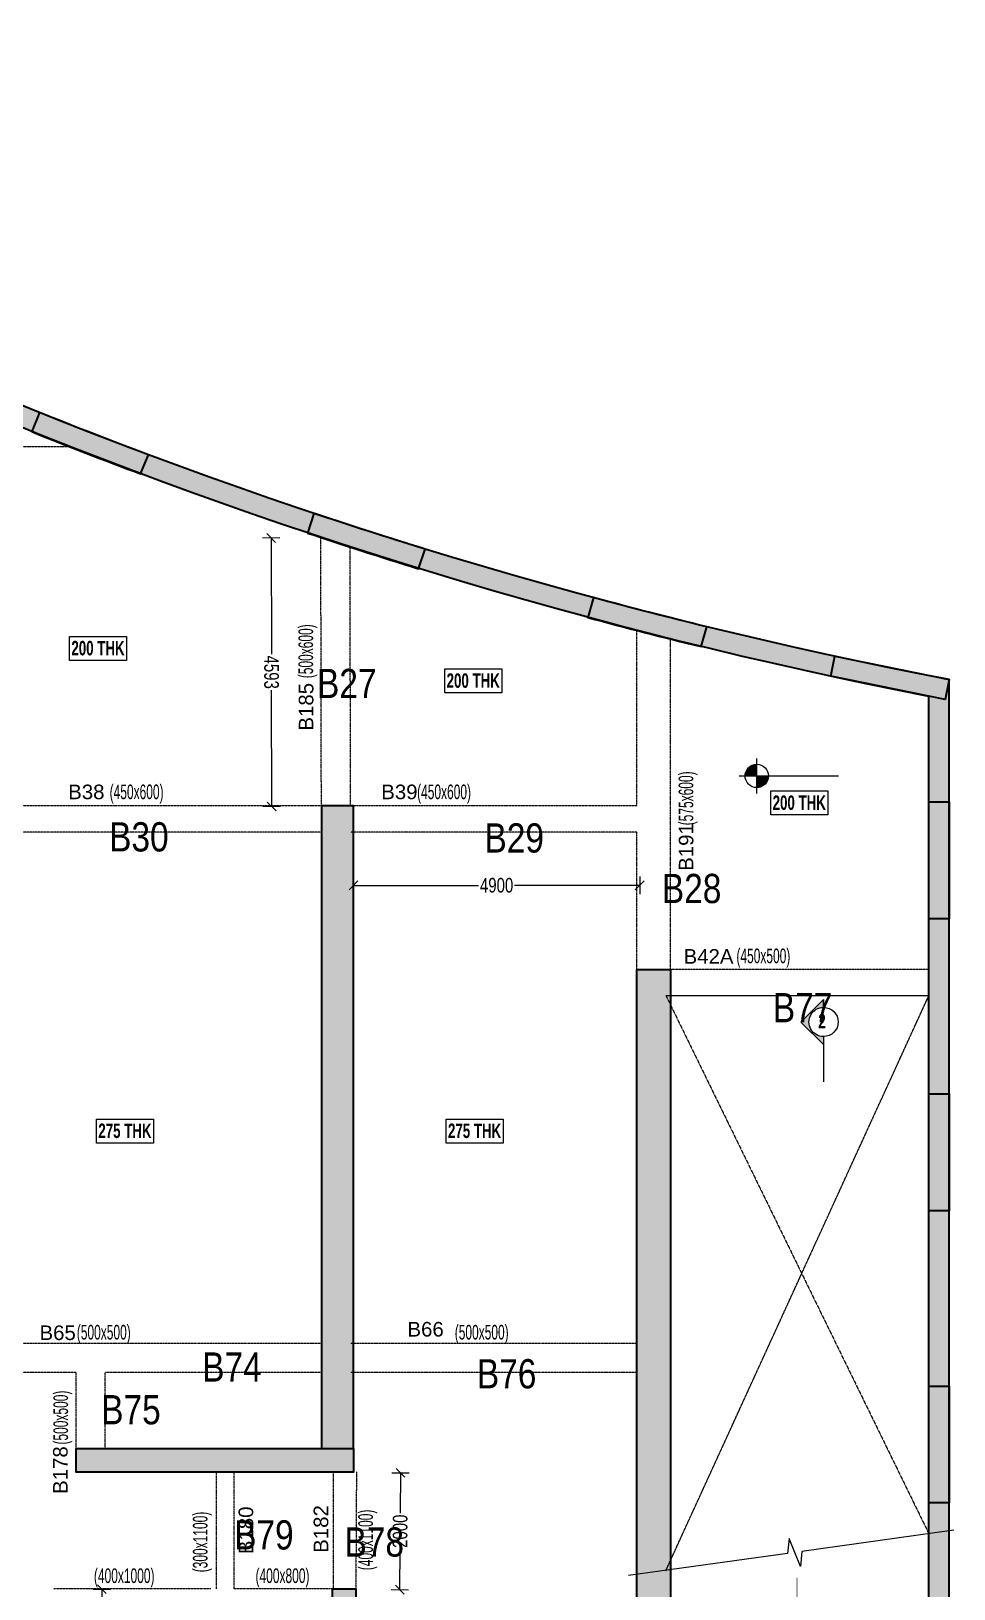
# Model space of a CAD drawing. Header units: millimetres. Extents: x 10 to 70671, y 90 to 65676.
# Drawn here: x 54203 to 70002, y 25215 to 51875 of the extents above; entities that cross this region are included whole.
import ezdxf
from ezdxf.enums import TextEntityAlignment as Align

# ---------------------------------------------------------------- set-up
doc = ezdxf.new("R2010")
doc.units = ezdxf.units.MM
doc.linetypes.add('HIDDEN', pattern=[0.375, 0.25, -0.125])
doc.linetypes.add('HIDDEN2', pattern=[0.1875, 0.125, -0.0625])
for name, color, linetype, lineweight in [('A-FLOR-IDEN', 11, 'Continuous', 9), ('A-HIDD-ABVE', 8, 'HIDDEN', 20), ('A-HIDD-BELW', 8, 'HIDDEN2', 20), ('G-____-____-DIMS', 7, 'Continuous', 9), ('G-ANNO-SYMB', 1, 'Continuous', 9), ('S-BEAM', 7, 'Continuous', 18), ('S-BEAM-IDEN', 2, 'Continuous', 9), ('S-COL HATCH', 9, 'Continuous', 0), ('S-COLS', 5, 'Continuous', 35)]:
    doc.layers.add(name, color=color, linetype=linetype, lineweight=lineweight)
for name, color, linetype in [('Abhinav working', 6, 'Continuous'), ('Beam Nos', 7, 'Continuous'), ('changes', 7, 'Continuous')]:
    doc.layers.add(name, color=color, linetype=linetype)
doc.styles.add('Dim.s & Anno.(Misc.)', font='ARIALN.TTF')
doc.styles.add('SC-BBS1', font='SansSerif')
doc.styles.add('SOBHA', font='swisscl.ttf')
doc.styles.add('Swis721 LtCn BT', font='swisscl.ttf', dxfattribs={"width": 0.9, "height": 233.3551617873649})
doc.styles.add('Swis721 LtCn BT_B', font='', dxfattribs={"width": 0.9, "height": 246.9183359013865})
doc.styles.get('Swis721 LtCn BT_B').set_extended_font_data('Swis721 LtCn BT', bold=True)
doc.dimstyles.new('S-100', dxfattribs={"dimscale": 100, "dimtxt": 2.5, "dimasz": 1.5, "dimexe": 1.5, "dimexo": 1.5, "dimgap": 0.1, "dimtad": 0, "dimdec": 0, "dimrnd": 0.0005, "dimzin": 0, "dimdsep": 46, "dimtxsty": 'SOBHA', "dimblk": 'OBLIQUE', "dimcen": 0.09, "dimclrd": 8, "dimclre": 8, "dimclrt": 6, "dimadec": 0, "dimazin": 0, "dimtfac": 1, "dimtdec": 0, "dimtofl": 0, "dimtmove": 0, "dimatfit": 3, "dimfxl": 1.5, "dimfxlon": 1, "dimtolj": 1, "dimtzin": 0, "dimlwd": -1, "dimlwe": -1, "dimarcsym": 0})

# ---------------------------------------------------------------- blocks, each defined once
blk = doc.blocks.new('A$C31bf04c8')
at = {"layer": 'S-COL HATCH', "transparency": 33554687}
h = blk.add_hatch(color=256, dxfattribs=at)
h.dxf.hatch_style = 1
edge = h.paths.add_edge_path()
edge.add_line((-12645.22190790623, -10575.19985628128), (46759.53647775203, -10575.19985628128))
edge.add_line((46759.53647775203, -10575.19985628128), (50154.77851886302, -10425.00601053238))
edge.add_line((50154.77851886302, -10425.00601053238), (50154.77851886302, 18362.28214049339))
edge.add_arc((65982.97857690603, 101150.6081447527), 84287.8332837242, 235.3318360843077, 259.1763076908551, ccw=False)
edge.add_arc((-8446.611141368747, 268.2098512127995), 41199.68046838963, 49.9961516128636, 101.0852321286915)
edge.add_line((-16368.03390341252, 40699.19712734222), (-15227.48269014805, 21150.0005850792))
edge.add_line((-15227.48269014805, 21150.0005850792), (-12645.22190790623, 21150.00058484077))
edge.add_line((-12645.22190790623, 21150.00058484077), (-12645.22190790623, -10575.19985628128))
edge = h.paths.add_edge_path(flags=16)
edge.add_line((-12295.22190838307, -10225.19985580444), (46751.79886502772, -10225.19985580444))
edge.add_line((46751.79886502772, -10225.19985580444), (49804.77851838618, -10090.14652299881))
edge.add_line((49804.77851838618, -10090.14652299881), (49804.77851838618, 18073.36296987534))
edge.add_arc((65982.9785742499, 101150.6081398986), 84637.83327854906, 235.3207608542366, 258.9803174311657, ccw=False)
edge.add_arc((-8446.611140910538, 268.2098531685769), 40849.68046623029, 49.97334944151059, 100.6567920093794)
edge.add_line((-16000.76089220494, 40413.33677697181), (-14897.30743341893, 21500.00058507919))
edge.add_line((-14897.30743341893, 21500.00058507919), (-12295.22190838307, 21500.00058460236))
edge.add_line((-12295.22190838307, 21500.00058460236), (-12295.22190838307, -10225.19985580444))
h = blk.add_hatch(color=256, dxfattribs=at)
h.dxf.hatch_style = 1
h.paths.add_polyline_path([(36309.7524298653, 21881.72621195018), (36441.37668698281, 22209.28438184038, -0.0060148017713095), (34576.22656182572, 22931.67414105311), (34444.98130914941, 22605.0591201894, 0.006030345616494)])
h = blk.add_hatch(color=256, dxfattribs=at)
h.dxf.hatch_style = 1
h.paths.add_polyline_path([(41069.59452968091, 20258.57727995887), (41181.79505573586, 20594.16746113077, -0.0060147708890324), (39277.29233469814, 21205.28147134558), (39165.15158186108, 20869.87012461201, 0.0060303457567743)])
h = blk.add_hatch(color=256, dxfattribs=at)
h.dxf.hatch_style = 1
h.paths.add_polyline_path([(45906.3900215365, 18925.80282298103), (46001.80741254613, 19265.37358707189, -0.0060158293301337), (44064.28255045786, 19763.36587971449), (43968.71632428839, 19423.26551262289, 0.006031451040052)])
h = blk.add_hatch(color=256, dxfattribs=at)
h.dxf.hatch_style = 1
h.paths.add_polyline_path([(48195.26784691587, 18762.7021320723), (48125.19449844583, 18419.78854798898), (50084.70069069042, 18019.36941334233), (50154.77403916046, 18362.28299696371)])
h = blk.add_hatch(color=256, dxfattribs=at)
h.dxf.hatch_style = 1
h.paths.add_polyline_path([(50154.77403869479, 16269.2822600007), (49804.77403860167, 16269.2822600007), (49804.77403860167, 14269.2822600007), (50154.77403869479, 14269.2822600007)])
h = blk.add_hatch(color=256, dxfattribs=at)
h.dxf.hatch_style = 1
h.paths.add_polyline_path([(49804.77403860167, 9269.282260000706), (50154.77403869479, 9269.282260000706), (50154.77403869479, 11269.2822600007), (49804.77403860167, 11269.2822600007)])
h = blk.add_hatch(color=256, dxfattribs=at)
h.dxf.hatch_style = 1
h.paths.add_polyline_path([(50154.77403869479, 6269.282260000705), (49804.77403860167, 6269.282260000705), (49804.77403860167, 4269.282260000705), (50154.77403869479, 4269.282260000705)])
at = {"layer": 'S-COLS', "elevation": -6.406737e-10}
blk.add_lwpolyline([(-12645.22190790623, -10575.19985628128), (46759.53647775203, -10575.19985628128), (50154.77851886302, -10425.00601053238), (50154.77851886302, 18362.28214049339, -0.104418166803797), (18038.15277118236, 31827.21730065346, 0.2266855225477514), (-16368.03390341252, 40699.19712734222), (-15227.48269014805, 21150.0005850792), (-12645.22190790623, 21150.00058484077)], format="xyb", close=True, dxfattribs=at)
at = {"layer": 'S-COLS'}
blk.add_lwpolyline([(-12295.22190838307, -10225.19985580444), (46751.79886502772, -10225.19985580444), (49804.77851838618, -10090.14652299881), (49804.77851838618, 18073.36296987534, -0.1036025941680122), (17825.60995406657, 31548.66370105744, 0.2248253873117498), (-16000.76089220494, 40413.33677697181), (-14897.30743341893, 21500.00058507919), (-12295.22190838307, 21500.00058460236)], format="xyb", close=True, dxfattribs=at)
at = {"layer": 'S-COLS', "elevation": -4.87149e-10}
for points in [[(36441.37667029351, 22209.28438807651, -0.0060148017177295), (34576.22656182572, 22931.67414105311), (34444.98130914941, 22605.0591201894, 0.006030345616494), (36309.7524298653, 21881.72621195018), (36441.37668705732, 22209.28438202292)], [(39165.15159862116, 20869.87011900917, 0.0060303457034982), (41069.59452968091, 20258.57727995887), (41181.79505573586, 20594.16746113077, -0.0060147708890324), (39277.29233469814, 21205.28147134558), (39165.15158185736, 20869.8701245971)], [(46001.80739581585, 19265.37359115854, -0.0060158292783498), (44064.28255045786, 19763.36587971449), (43968.71632428839, 19423.26551262289, 0.006031451040052), (45906.3900215365, 18925.80282298103), (46001.80741257966, 19265.37358719855)]]:
    blk.add_lwpolyline(points, format="xyb", dxfattribs=at)
blk.add_lwpolyline([(48195.26784691587, 18762.7021320723), (50154.77403916046, 18362.28299696371), (50084.70069069042, 18019.36941334233), (48125.19449844583, 18419.78854798898), (48195.26784691587, 18762.7021320723)], dxfattribs=at)
for points in [[(49804.77403860167, 16269.2822600007), (50154.77403869479, 16269.2822600007), (50154.77403869479, 14269.2822600007), (49804.77403860167, 14269.2822600007)], [(49804.77403860167, 11269.2822600007), (50154.77403869479, 11269.2822600007), (50154.77403869479, 9269.282260000706), (49804.77403860167, 9269.282260000706)], [(49804.77403860167, 6269.282260000705), (50154.77403869479, 6269.282260000705), (50154.77403869479, 4269.282260000705), (49804.77403860167, 4269.282260000705)]]:
    blk.add_lwpolyline(points, close=True, dxfattribs=at)
blk = doc.blocks.new('Spot Elevations - M_Spot Elevation - Target Filled-23738-FIRST FLOOR  FRAMING PLAN _NTA_')
at = {"layer": 'G-____-____-DIMS'}
h = blk.add_hatch(color=256, dxfattribs=at)
edge = h.paths.add_edge_path(flags=0)
edge.add_line((1.6e-15, 0), (-1.999999999999998, 0))
edge.add_arc((-2.6e-15, 1.9e-15), 1.999999999999994, 90.00000000000023, 180.0000000000001, ccw=False)
edge.add_line((1.6e-15, 1.999999999999998), (1.6e-15, 0))
h = blk.add_hatch(color=256, dxfattribs=at)
edge = h.paths.add_edge_path(flags=0)
edge.add_line((1.6e-15, 0), (2.000000000000003, 0))
edge.add_arc((9e-15, -5.8e-15), 1.999999999999992, 269.9999999999993, 359.99999999999983, ccw=False)
edge.add_line((1.6e-15, -1.999999999999999), (1.6e-15, 0))
for p, q in [((1.9e-15, -2.999999999999999), (1.9e-15, 2.999999999999999)), ((-2.999999999999997, 0), (14, 0))]:
    blk.add_line(p, q, dxfattribs=at)
blk.add_circle((1.6e-15, 0), 2.000000000000001, dxfattribs=at)
blk = doc.blocks.new('Detail View - M_Section Head - Structural Type 1-785420-STILT FLOOR FRAMING PLAN')
at = {"layer": 'G-ANNO-SYMB'}
h = blk.add_hatch(color=9, dxfattribs=at)
edge = h.paths.add_edge_path(flags=0)
edge.add_line((-8.500000000000005, -4e-16), (-9.8556349186104, -4e-16))
edge.add_line((-9.8556349186104, 0), (-5.988771130054798, 3.866863788555649))
edge.add_line((-5.988771130054798, 3.866863788555649), (-2.121907341499162, -3.15e-14))
edge.add_line((-2.121907341499162, -3.21e-14), (-3.500000000000005, -3.77e-14))
edge.add_arc((-6.000000000000005, 1.5e-15), 2.499999999999998, 359.9999999999996, 540.0000000000001)
for p, q in [((-5.988771130054798, 3.866863788555649), (-9.8556349186104, -2.1e-15)), ((-5.988771130054798, 3.866863788555649), (-2.121907341499185, -8.5e-15)), ((-8.500000000000005, -4e-16), (-9.855634918610399, -4e-16)), ((-3.500000000000005, -8.8e-15), (-2.121907341499186, -8.8e-15))]:
    blk.add_line(p, q, dxfattribs=at)
at = {"layer": 'G-ANNO-SYMB', "color": 5}
for p, q in [((-5.988771130054798, 3.866863788555649), (-9.8556349186104, 0)), ((-2.121907341499162, -3.17e-14), (-5.988771130054798, 3.866863788555649)), ((-9.8556349186104, -4e-16), (-8.500000000000005, -4e-16)), ((-3.500000000000005, -3.77e-14), (4.242053689179703, -6e-15)), ((-3.500000000000005, -3.77e-14), (-2.121907341499162, -3.21e-14))]:
    blk.add_line(p, q, dxfattribs=at)
at = {"layer": 'G-ANNO-SYMB'}
blk.add_arc((-6.000000000000005, 1.7e-15), 2.500000000000002, 359.9999999999993, 179.9999999999996, dxfattribs=at)
at = {"layer": 'G-ANNO-SYMB', "color": 5}
for centre, radius, start, end in [((-6.000000000000005, 1.5e-15), 2.499999999999998, 359.9999999999996, 180.0000000000001), ((-6.000000000000005, 1.95e-14), 2.500000000000002, 180, 359.9999999999983)]:
    blk.add_arc(centre, radius, start, end, dxfattribs=at)
blk = doc.blocks.new('A$C0921b736')
at = {"layer": 'S-COL HATCH', "transparency": 33554687}
h = blk.add_hatch(color=256, dxfattribs=at)
h.dxf.hatch_style = 1
h.paths.add_polyline_path([(43075.00274947285, 11675.21372389793), (43075.00274947285, 11275.20037937164), (47825.00000723079, 11275.19818034023), (47825.00000723079, 11675.21152486652)])
h.paths.add_polyline_path([(47825.00030091405, 22675.20278692245), (47275.00030043721, 22675.20278692245), (47275.00000265241, 11675.21276182309), (47825.00000312924, 11675.21276182309)])
h = blk.add_hatch(color=256, dxfattribs=at)
h.dxf.hatch_style = 1
h.paths.add_polyline_path([(53250.00261548161, 8375.199839565903), (53250.00645974278, 19875.20501825586), (52675.00646021962, 19875.20503497123), (52675.00266996026, 8775.19985628128), (47865.00030091405, 8775.19985628128), (47865.00030091405, 9275.199857234955), (47464.94573882222, 9275.19985723123), (47464.94573882222, 8375.199856277555)])
at = {"layer": 'S-COLS'}
blk.add_lwpolyline([(47825.00000312924, 11675.21276182309), (47825.00030091405, 22675.20278692245), (47275.00030043721, 22675.20278692245), (47275.00000265241, 11675.21276182309), (47825.00000312924, 11675.21276182309)], dxfattribs=at)
blk.add_lwpolyline([(53250.00261548161, 8375.19985628128), (47464.94573882222, 8375.199856277555), (47464.94573882222, 9275.19985723123), (47865.00030091405, 9275.199857234955), (47865.00030091405, 8775.19985628128), (52675.00266996026, 8775.19985628128), (52675.00646021962, 19875.20503497123), (53250.00645974278, 19875.20503497123)], close=True, dxfattribs=at)
at = {"layer": 'S-COLS', "elevation": -4.083295e-10}
blk.add_lwpolyline([(43075.00274947285, 11675.21372389793), (47825.00000723079, 11675.21152486652), (47825.00000723079, 11275.19818034023), (43075.00274947285, 11275.20037937164)], close=True, dxfattribs=at)
blk = doc.blocks.new('_OBLIQUE')
at = {"color": 0, "linetype": 'ByBlock'}
blk.add_line((-0.5, -0.5), (0.5, 0.5), dxfattribs=at)
blk = doc.blocks.new('*D123')
at = {"layer": 'changes', "color": 8, "transparency": 16777216}
for p, q in [((58462.93960345995, 43200.45164713486), (58162.94021130302, 43199.84773863481)), ((58312.93990738149, 43200.14969288483), (58316.94219178752, 41211.96292459639)), ((58322.18648565391, 38606.79182318523), (58318.1842012479, 40594.97859147366)), ((58472.18618173238, 38607.09377743526), (58172.18678957545, 38606.48986893521))]:
    blk.add_line(p, q, dxfattribs=at)
at = {"layer": 'Defpoints', "color": 0, "transparency": 16777216}
for p in [(58312.93990738149, 43200.14969288483), (59163.43449325317, 43201.86176605258, -1.2247974e-09), (59172.6810715256, 38608.50389635297)]:
    blk.add_point(p, dxfattribs=at)
at = {"layer": 'changes', "color": 8, "transparency": 16777216, "xscale": 150, "yscale": 150, "zscale": 150}
for p, rotation in [((58312.93990738149, 43200.14969288483), 90.11533810544606), ((58322.18648565391, 38606.79182318523), 270.115338105446)]:
    blk.add_blockref('_OBLIQUE', p, dxfattribs=dict(at, rotation=rotation))
at = {"layer": 'changes', "color": 6, "transparency": 16777216, "insert": (58317.5631965177, 40903.47075803504), "char_height": 250, "attachment_point": 5, "rotation": 270.1153381054461, "style": 'SOBHA'}
blk.add_mtext('\\A1;4593', dxfattribs=at)
blk = doc.blocks.new('*D124')
at = {"layer": 'changes', "color": 8, "transparency": 16777216}
for p, q in [((59722.68624959344, 37405.69798778478), (59722.68624959344, 37105.69798778478)), ((64622.76755494082, 37405.69798778478), (64622.76755494082, 37105.69798778478)), ((59722.68624959344, 37255.69798778478), (61864.39793765376, 37255.69798778478)), ((64622.76755494082, 37255.69798778478), (62481.0558668805, 37255.69798778478))]:
    blk.add_line(p, q, dxfattribs=at)
at = {"layer": 'Defpoints', "color": 0, "transparency": 16777216}
for p in [(59722.68624959344, 38158.5038943078), (64622.76755494082, 38158.50369372699), (64622.76755494082, 37255.69798778478)]:
    blk.add_point(p, dxfattribs=at)
at = {"layer": 'changes', "color": 8, "transparency": 16777216, "xscale": 150, "yscale": 150, "zscale": 150, "rotation": 180}
blk.add_blockref('_OBLIQUE', (59722.68624959344, 37255.69798778478), dxfattribs=at)
at = {"layer": 'changes', "color": 8, "transparency": 16777216, "xscale": 150, "yscale": 150, "zscale": 150}
blk.add_blockref('_OBLIQUE', (64622.76755494082, 37255.69798778478), dxfattribs=at)
at = {"layer": 'changes', "color": 6, "transparency": 16777216, "insert": (62172.72690226713, 37255.69798778478), "char_height": 250, "attachment_point": 5, "style": 'SOBHA'}
blk.add_mtext('\\A1;4900', dxfattribs=at)
blk = doc.blocks.new('*D148')
at = {"layer": 'changes', "color": 8, "transparency": 16777216}
for p, q in [((60376.42677691733, 27202.29481203948), (60676.42298986272, 27200.78742409148)), ((60526.42488339002, 27201.54111806548), (60522.94079187803, 26508.14678613984)), ((60516.37551115657, 25201.54263292126), (60519.85960266856, 25894.9369648469)), ((60366.37740468388, 25202.29632689526), (60666.37361762927, 25200.78893894726))]:
    blk.add_line(p, q, dxfattribs=at)
at = {"layer": 'Defpoints', "color": 0, "transparency": 16777216}
for p in [(59372.68107188696, 27207.33832296836, -1.2247974e-09), (59362.6316996535, 25207.33983782414), (60516.37551115657, 25201.54263292126)]:
    blk.add_point(p, dxfattribs=at)
at = {"layer": 'changes', "color": 8, "transparency": 16777216, "xscale": 150, "yscale": 150, "zscale": 150}
for p, rotation in [((60526.42488339002, 27201.54111806548), 89.71210889690313), ((60516.37551115657, 25201.54263292126), 269.7121088969031)]:
    blk.add_blockref('_OBLIQUE', p, dxfattribs=dict(at, rotation=rotation))
at = {"layer": 'changes', "color": 6, "transparency": 16777216, "insert": (60521.4001972733, 26201.54187549336), "char_height": 250, "attachment_point": 5, "rotation": 89.71210889690315, "style": 'SOBHA'}
blk.add_mtext('\\A1;2000', dxfattribs=at)
blk = doc.blocks.new('*D150')
at = {"layer": 'changes', "color": 8, "transparency": 16777216}
for p, q in [((55262.18610569306, 25208.50191824313), (55562.18610569276, 25208.5023446457)), ((55412.18610569291, 25208.50213144441), (55412.18769250188, 24092.0860493376)), ((55412.19008710064, 22407.34100261798), (55412.18850029166, 23523.75708472481)), ((55262.19008710079, 22407.34078941669), (55562.19008710049, 22407.34121581926))]:
    blk.add_line(p, q, dxfattribs=at)
at = {"layer": 'Defpoints', "color": 0, "transparency": 16777216}
for p in [(54592.68581417777, 25208.5009666543), (54592.6897955855, 22407.33983782786), (55412.19008710064, 22407.34100261798)]:
    blk.add_point(p, dxfattribs=at)
at = {"layer": 'changes', "color": 8, "transparency": 16777216, "xscale": 150, "yscale": 150, "zscale": 150}
for p, rotation in [((55412.18610569291, 25208.50213144441), 90.00008143689314), ((55412.19008710064, 22407.34100261798), 270.0000814368932)]:
    blk.add_blockref('_OBLIQUE', p, dxfattribs=dict(at, rotation=rotation))
at = {"layer": 'changes', "color": 6, "transparency": 16777216, "insert": (55412.18809639677, 23807.9215670312), "char_height": 250, "attachment_point": 5, "rotation": 270.00008143689314, "style": 'SOBHA'}
blk.add_mtext('\\A1;2801', dxfattribs=at)

msp = doc.modelspace()

# ---------------------------------------------------------------- linework, layer by layer
at = {"elevation": -6.827595e-10}
msp.add_lwpolyline([(70002.2179973183, 26219.57181681428), (67400.78409472683, 25855.79127000007), (67373.5091005882, 25599.54466085989), (67180.46816399896, 26077.4151420604), (67153.19316986033, 25821.16853292022), (64433.5117572231, 25440.8524347629)], dxfattribs=at)
at = {"layer": 'A-FLOR-IDEN', "color": 8, "flags": 128}
for points, elevation in [([(55836.60679725015, 41516.68318824578), (55836.60679725015, 41104.85779142114), (54859.10679725015, 41104.85779142114), (54859.10679725015, 41516.68318824578)], -2.779011e-10), ([(55836.60679725015, 41516.68318824578), (55836.60679725015, 41104.85779142114), (54859.10679725015, 41104.85779142114), (54859.10679725015, 41516.68318824578)], -2.779011e-10), ([(62261.60679725015, 40961.18318824577), (62261.60679725015, 40549.35779142114), (61284.10679725015, 40549.35779142114), (61284.10679725015, 40961.18318824577)], -2.779011e-10), ([(62261.60679725015, 40961.18318824577), (62261.60679725015, 40549.35779142114), (61284.10679725015, 40549.35779142114), (61284.10679725015, 40961.18318824577)], -2.779011e-10), ([(67843.60679725015, 38872.18318824578), (67843.60679725015, 38460.35779142115), (66866.10679725013, 38460.35779142115), (66866.10679725013, 38872.18318824578)], -2.779011e-10), ([(67843.60679725015, 38872.18318824578), (67843.60679725015, 38460.35779142115), (66866.10679725013, 38460.35779142115), (66866.10679725013, 38872.18318824578)], -2.779011e-10), ([(56297.80757646838, 33256.21677152175), (56297.80757646838, 32844.39137469712), (55320.30757646838, 32844.39137469712), (55320.30757646838, 33256.21677152175)], -7.650501e-10), ([(62284.80757646838, 33256.21677152175), (62284.80757646838, 32844.39137469712), (61307.30757646838, 32844.39137469712), (61307.30757646838, 33256.21677152175)], -7.650501e-10)]:
    msp.add_lwpolyline(points, close=True, dxfattribs=dict(at, elevation=elevation))
at = {"layer": 'A-HIDD-ABVE', "linetype": 'HIDDEN'}
for p, q in [((65072.6599605439, 25530.22994409237), (69573.0812633393, 35365.85891596708, -1.0155496e-09)), ((65072.73990574682, 35365.85891596335, -1.0155543e-09), (69573.0812633393, 26159.56199085448))]:
    msp.add_line(p, q, dxfattribs=at)
at = {"layer": 'S-BEAM', "linetype": 'HIDDEN'}
for p, q in [((52610.29157712886, 44765.85858471427), (54866.49856911057, 44765.85858471427, -1.0511244e-09)), ((59172.65603255311, 38615.85666995976, -1.0943691e-09), (59163.39936981925, 43214.22412870932)), ((59672.6560325531, 38615.85666995976, -1.0943691e-09), (59663.72915520722, 43050.39895543936)), ((64572.66738247701, 38615.85640122104), (64572.66738247329, 41609.31455849963)), ((65147.66477226296, 35815.85893305871, -1.094369e-09), (65147.66477227414, 41494.62492808807)), ((59172.65603255311, 38615.85666995976, -1.0943691e-09), (52622.68438195268, 38615.85666994486, -1.8323199e-09)), ((64572.66480254585, 38615.85667028386), (59672.65603350679, 38615.85666995976, -1.0943691e-09)), ((59172.65603255311, 38165.85666995603, -1.0943691e-09), (52622.68438195268, 38165.85666992996, -1.0952717e-09)), ((64572.66738249192, 38165.8564693864), (59672.65603355149, 38165.85666995976, -1.0943691e-09)), ((64572.66738247329, 35815.85889154408, -1.0943691e-09), (64572.6673824882, 38165.85648443285)), ((69586.94608526134, 35815.85891596708, -1.2939368e-09), (65072.66339886019, 35815.85891596336, -1.0155496e-09)), ((59172.65699278393, 29415.85880094502, -1.0943691e-09), (52622.68559124151, 29415.85880094502, -1.0943691e-09)), ((64572.66121624986, 29415.85880094502, -1.0943691e-09), (59672.65699326077, 29415.85880094502, -1.0943691e-09)), ((54972.65969087758, 28915.85859330851, -1.0943691e-09), (47302.66046144643, 28915.85880094502, -1.0943691e-09)), ((54972.65848301926, 27615.86760693524, -1.5085832e-09), (54972.65848301926, 28915.85932308171, -1.5085832e-09)), ((55472.65848301926, 27615.86760693524, -1.5085832e-09), (55472.65848301926, 28915.85932308171, -1.5085832e-09)), ((59172.65697924996, 28915.85847960893, -1.0943691e-09), (55472.65848301554, 28915.85857977453, -1.0943691e-09)), ((64572.6610455198, 28915.85833341736, -1.0943691e-09), (59672.65697972679, 28915.85846607122, -1.0943691e-09)), ((57377.01638745347, 25215.85374027226, -1.0943691e-09), (57377.01638745347, 27215.85426240895, -1.5085832e-09)), ((57677.01638745347, 25215.85374027226, -1.0943691e-09), (57677.01638745347, 27215.85426240895, -1.5085832e-09)), ((59372.65603291447, 27215.85426240895, -1.0943691e-09), (59372.65603291447, 25215.85374027226, -1.0943691e-09)), ((59772.65889570692, 27215.85316289324, -1.5085832e-09), (59762.65603446045, 25215.85374027226, -1.0943691e-09)), ((57277.01759531179, 25215.85374027599, -1.089036e-09), (54592.66077520529, 25215.85374026108, -1.0936152e-09)), ((59372.65603291447, 25215.85374026853, -1.0943691e-09), (57677.01638745347, 25215.85374027226, -1.0943691e-09))]:
    msp.add_line(p, q, dxfattribs=at)
at = {"layer": 'S-BEAM'}
msp.add_line((69586.94608803296, 35365.85891596708, -1.2939368e-09), (65072.58568496832, 35365.85891596335, -1.0155448e-09), dxfattribs=at)
at = {"layer": 'S-BEAM', "const_width": 12.5, "elevation": -2.779011e-10}
msp.add_lwpolyline([(67314.20020684802, 25407.46184316013), (67314.20020684802, 16696.46184316012)], dxfattribs=at)

# ---------------------------------------------------------------- block references
at = {"layer": 'A-HIDD-BELW', "color": 3}
msp.add_blockref('A$C31bf04c8', (19768.30274495313, 22415.85373751182, -1.0155496e-09), dxfattribs=at)
at = {"layer": 'changes'}
msp.add_blockref('A$C0921b736', (11897.66092185879, 15939.49275419969, -1.0943691e-09), dxfattribs=at)
at = {"layer": 'G-____-____-DIMS', "xscale": 99.99999999999991, "yscale": 99.99999999999991, "zscale": 99.99999999999991}
msp.add_blockref('Spot Elevations - M_Spot Elevation - Target Filled-23738-FIRST FLOOR  FRAMING PLAN _NTA_', (66627.49482421407, 39127.88581915307), dxfattribs=at)
at = {"layer": 'G-ANNO-SYMB', "extrusion": (0, 0, -1), "xscale": 99.99999999999991, "yscale": 99.99999999999991, "zscale": 99.99999999999991, "rotation": 270}
msp.add_blockref('Detail View - M_Section Head - Structural Type 1-785420-STILT FLOOR FRAMING PLAN', (-67771.09533423388, 34316.97987048436), dxfattribs=at)

# ---------------------------------------------------------------- texts
at = {"layer": 'A-FLOR-IDEN', "color": 1, "char_height": 246.9183359013865, "width": 1154.999999999998, "attachment_point": 2, "line_spacing_factor": 0.9642671421142559, "style": 'Swis721 LtCn BT_B'}
for s, insert in [('200 THK', (55347.85679725016, 41438.64120668653)), ('200 THK', (55347.85679725016, 41438.64120668653)), ('200 THK', (61772.85679725016, 40883.14120668653)), ('200 THK', (61772.85679725016, 40883.14120668653)), ('200 THK', (67354.85679725013, 38794.14120668653)), ('200 THK', (67354.85679725013, 38794.14120668653)), ('275 THK', (55809.05757646838, 33178.1747899625)), ('275 THK', (61796.05757646838, 33178.1747899625))]:
    msp.add_mtext(s, dxfattribs=dict(at, insert=insert))
at = {"layer": 'Abhinav working', "char_height": 500, "attachment_point": 1, "style": 'Dim.s & Anno.(Misc.)'}
for s, insert in [('B27', (59097.88977469706, 40960.86549155149, -2.1265362e-09)), ('B30', (55538.08721498976, 38335.63726167116, -1.3969304e-09)), ('B29', (61965.16804656962, 38316.5646629307, -1.3969304e-09)), ('B28', (65002.6019792577, 37451.65445483956, -2.0311078e-09)), ('B77', (66902.72296676987, 35411.68400818217, -2.2517604e-09)), ('B74', (57131.27358682283, 29262.08056758079, -1.3969304e-09)), ('B76', (61834.98479482362, 29145.93058423433, -1.3969304e-09)), ('B75', (55402.52055653388, 28531.44843918565, -2.6276124e-09)), ('B79', (57678.84355779568, 26388.9915952209, -1.3969304e-09)), ('B78', (59568.42708287591, 26267.19047150496, -1.3969304e-09))]:
    msp.add_mtext_dynamic_manual_height_columns(s, width=21149.24731493741, gutter_width=5423.504721549321, heights=[0], dxfattribs=dict(at, insert=insert))
at = {"layer": 'Beam Nos', "color": 3, "style": 'SC-BBS1'}
for s, p in [('B185', (59110.77178445289, 40311.85137686613)), ('B191', (65617.13379750976, 37911.87677789215, 1.0511796e-09)), ('B178', (54902.90266426111, 27248.05324914042)), ('B180', (58080.07579644972, 26216.70469695438)), ('B182', (59365.46529211679, 26239.89964816082))]:
    msp.add_text(s, height=250, rotation=90, dxfattribs=at).set_placement(p, align=Align.BOTTOM_CENTER)
for s, p in [('B38', (55148.31400035524, 38654.56133791167)), ('B39', (60508.3858053183, 38654.56133802343)), ('B42A', (65801.71862373703, 35839.05735933143)), ('B65', (54656.91105340996, 29398.33112505186)), ('B66', (60957.1781815348, 29458.28723865483))]:
    msp.add_text(s, height=250, dxfattribs=at).set_placement(p, align=Align.BOTTOM_CENTER)
at = {"layer": 'G-ANNO-SYMB', "color": 5, "insert": (67744.4710576629, 35052.90662309635), "char_height": 246.9183359013865, "width": 329.9999999999996, "attachment_point": 2, "line_spacing_factor": 0.9642671421142559, "style": 'Swis721 LtCn BT_B'}
msp.add_mtext('2', dxfattribs=at)
at = {"layer": 'S-BEAM-IDEN', "style": 'Swis721 LtCn BT', "width": 0.8}
for s, rotation, p in [('(500x600)', 90.00000000000031, (59029.93540979007, 40799.88276108462)), ('(575x600)', 90.00000000000033, (65539.94417048075, 38282.94882424284)), ('(500x500)', 359.9999999999997, (54984.96889580244, 29482.55363286767, -1.0939718e-09)), ('(500x500)', 359.9999999999997, (61455.96889580244, 29482.55363286767, -1.0939718e-09)), ('(500x500)', 90.00000000000033, (54834.11532623524, 27684.51684722412, -1.090787e-09)), ('(300x1100)', 90.00000000000033, (57222.61532623524, 25498.36940292377, -1.090787e-09)), ('(400x1100)', 90.00000000000033, (60054.86290892044, 25533.84310741085))]:
    msp.add_text(s, height=250, rotation=rotation, dxfattribs=at).set_placement(p)
for s, p in [('(450x600)', (55547.42837611043, 38730.82680818546, -1.0937049e-09)), ('(450x600)', (60811.42469534481, 38730.82680818546, -1.0937049e-09)), ('(450x500)', (66278.95797567272, 35923.21097444851, -1.2287961e-09)), ('(400x1000)', (55278.25270772556, 25315.25816494707, -1.090787e-09)), ('(400x800)', (58045.28260937536, 25315.25816494707, -1.090787e-09))]:
    msp.add_text(s, height=250, dxfattribs=at).set_placement(p)

# ---------------------------------------------------------------- dimensions: what is measured, and where the dimension line sits
at = {"layer": 'changes'}
for p1, p2, distance, picture, middle in [((59172.6810715256, 38608.50389635298, -1.0943691e-09), (59163.43449325317, 43201.86176605258, -1.5026986e-09), 850.4963090993182, '*D123', (58317.5631965177, 40903.47075803504)), ((59722.68624959344, 38158.5038943078, -1.0943691e-09), (64622.76755494082, 38158.50369372699), -902.8057059422127, '*D124', (62172.72690226713, 37255.69798778478)), ((59372.68107188696, 27207.33832296837, -1.5026986e-09), (59362.63169965351, 25207.33983782414, -1.0943691e-09), 1153.7583759896584, '*D148', (60521.4001972733, 26201.54187549336)), ((54592.68581417778, 25208.50096665431, -1.0936152e-09), (54592.68979558552, 22407.33983782786, -1.0943691e-09), 819.5002915159477, '*D150', (55412.18809639677, 23807.9215670312))]:
    dim = msp.add_aligned_dim(p1=p1, p2=p2, distance=distance, dimstyle='S-100', dxfattribs=at)
    dim.commit()
    dim.dimension.update_dxf_attribs({"geometry": picture, "text_midpoint": middle})

doc.saveas('drawing.dxf')
